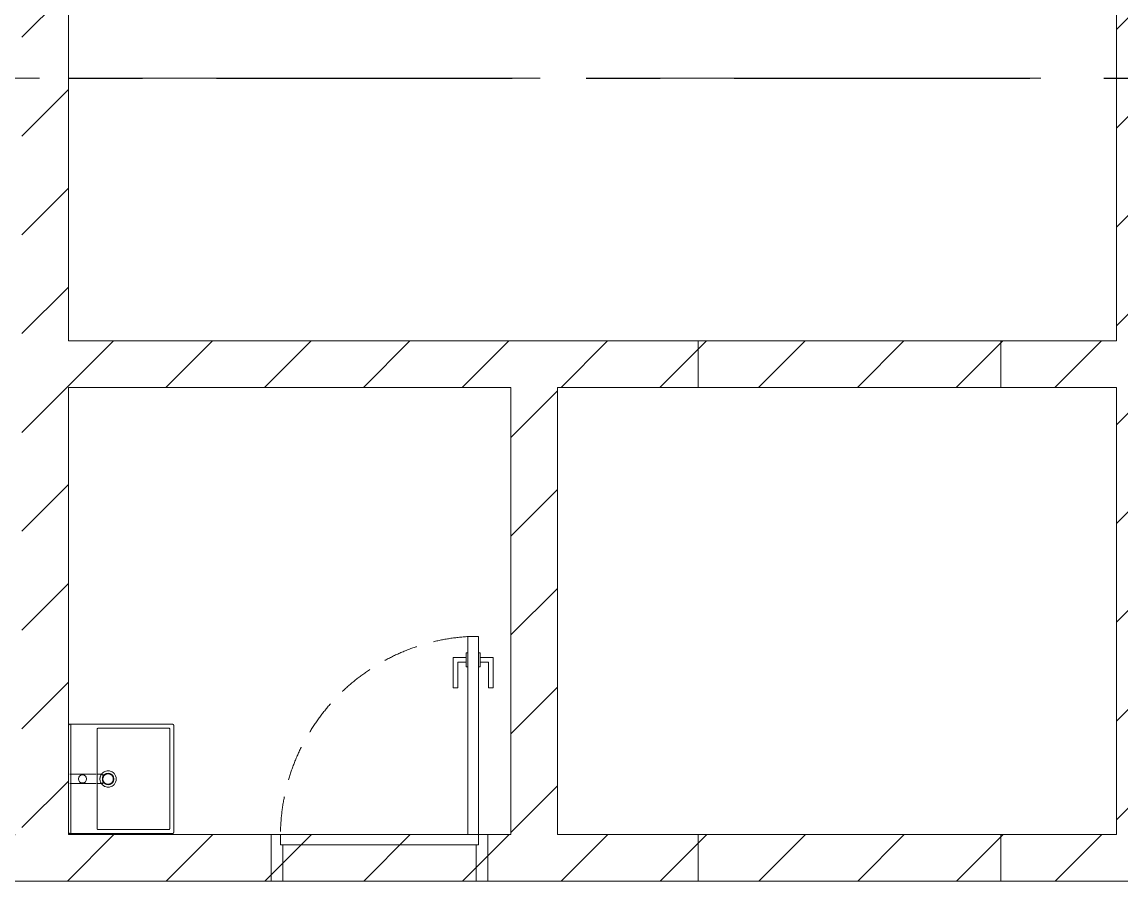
# Model space of a CAD drawing. Header units: millimetres. Extents: x -4000 to 187956, y -58990 to 162485.
# Drawn here: x 78350 to 83070, y 132002 to 135691 of the extents above; entities that cross this region are included whole.
import ezdxf

# ---------------------------------------------------------------- set-up
doc = ezdxf.new("R2010")
doc.units = ezdxf.units.MM
for name, pattern in [('Dash - 1_5mm', [225, 150, -75]), ('Grid Line', [2222.5, 1270, -317.5, 317.5, -317.5]), ('Grid Line 12_5mm', [2150, 1250, -300, 300, -300]), ('Overhead', [375, 225, -150])]:
    doc.linetypes.add(name, pattern=pattern)
for name, color, linetype, lineweight in [('A-DETL-GENF', 92, 'Continuous', 9), ('A-DETL-MEDM', 33, 'Continuous', 9), ('A-DOOR', 31, 'Continuous', 13), ('A-DOOR-FRAM', 31, 'Continuous', 13), ('A-WALL', 113, 'Continuous', 13), ('A-WALL-PATT', 111, 'Continuous', 13), ('P-SANR-FIXT', 6, 'Continuous', 9), ('S-GRID', 1, 'Continuous', 30)]:
    doc.layers.add(name, color=color, linetype=linetype, lineweight=lineweight)
pattern_1 = [(45, (0, 0), (-212.13203, 212.13203), [])]

# ---------------------------------------------------------------- blocks, each defined once
blk = doc.blocks.new('MP_DR_Single Swing_Miscellaneous - 2200x850_FR_SOLID CORE-328089-FFS - TANG 1')
at = {"layer": 'A-DOOR', "color": 174, "lineweight": 15}
for p, q in [((380, 950), (425, 950)), ((380, 880), (380, 950)), ((425, 950), (425, 880)), ((380, 100), (380, 820)), ((425, 820), (425, 100))]:
    blk.add_line(p, q, dxfattribs=at)
at = {"layer": 'A-DOOR', "lineweight": 9}
for p, q in [((317, 860), (372, 860)), ((317, 730), (317, 860)), ((372, 880), (380, 880)), ((372, 860), (372, 880)), ((372, 840), (372, 860)), ((372, 860), (372, 840)), ((380, 880), (380, 820)), ((425, 880), (433, 880)), ((425, 820), (425, 880)), ((433, 880), (433, 860)), ((433, 860), (433, 840)), ((433, 840), (433, 860)), ((433, 860), (488, 860)), ((488, 860), (488, 730)), ((337, 840), (337, 730)), ((372, 840), (337, 840)), ((372, 820), (372, 840)), ((380, 820), (372, 820)), ((433, 820), (425, 820)), ((433, 840), (433, 820)), ((468, 840), (433, 840)), ((468, 730), (468, 840)), ((337, 730), (317, 730)), ((488, 730), (468, 730))]:
    blk.add_line(p, q, dxfattribs=at)
at = {"layer": 'A-DOOR', "color": 163, "lineweight": 15}
for p, q in [((380, 820), (380, 880)), ((425, 880), (425, 820)), ((425, 100), (380, 100))]:
    blk.add_line(p, q, dxfattribs=at)
at = {"layer": 'A-DOOR', "linetype": 'Dash - 1_5mm', "lineweight": 9}
blk.add_arc((433.8, 92.8), 858.8, 93.5924, 179.5226, dxfattribs=at)
at = {"layer": 'A-DOOR-FRAM', "color": 91, "lineweight": 15}
for p, q in [((-465, 100), (380, 100)), ((-465, -100), (-465, 100)), ((425, 100), (465, 100)), ((465, 100), (465, -100)), ((465, -100), (-465, -100))]:
    blk.add_line(p, q, dxfattribs=at)
at = {"layer": 'A-DOOR-FRAM', "color": 81, "lineweight": 15}
for p, q in [((-465, 100), (-465, -100)), ((-425, 100), (-465, 100)), ((-425, 100), (-425, 55)), ((380, 100), (-425, 100)), ((-425, 100), (-425, 55)), ((380, 100), (425, 100)), ((425, 100), (465, 100)), ((425, 55), (425, 100)), ((425, 55), (425, 100)), ((465, 100), (465, -100)), ((-425, 55), (-415, 55)), ((-425, 55), (425, 55)), ((-415, 55), (-415, -100)), ((415, 55), (-415, 55)), ((-415, 55), (-415, -100)), ((415, -100), (415, 55)), ((415, 55), (425, 55)), ((415, -100), (415, 55)), ((-465, -100), (-415, -100)), ((-415, -100), (415, -100)), ((465, -100), (415, -100))]:
    blk.add_line(p, q, dxfattribs=at)
at = {"layer": 'A-DOOR-FRAM', "color": 71, "lineweight": 15}
blk.add_line((425, 100), (380, 100), dxfattribs=at)
blk = doc.blocks.new('M_Door-Opening - 1300x2200-337084-FFS - TANG 1')
at = {"layer": 'A-DETL-GENF', "linetype": 'Overhead'}
blk.add_line((641.8, 100), (-658.2, 100), dxfattribs=at)
at = {"layer": 'A-DETL-MEDM', "color": 75, "lineweight": 18}
for p, q in [((-658.2, 100), (-658.2, -100)), ((641.8, -100), (641.8, 100))]:
    blk.add_line(p, q, dxfattribs=at)
at = {"layer": 'A-DETL-MEDM', "linetype": 'Overhead'}
blk.add_line((-658.2, -100), (641.8, -100), dxfattribs=at)
blk = doc.blocks.new('basin - double basin with canbinet-V909-FFS - TANG 1')
at = {"layer": 'P-SANR-FIXT', "color": 253}
for p, q in [((235.6, 0), (-234.4, 0)), ((228.6, 0), (-227.4, 0)), ((20.4, -0.2), (-19.6, -0.3)), ((-19.6, -5), (-19.6, -10)), ((20.4, -10), (20.4, -5)), ((228.6, 0), (228.6, 0)), ((-217.1, -429.9), (-217, -126.9)), ((-217, -126.9), (-217.1, -429.9)), ((-212.5, -122.4), (213.6, -122.7)), ((213.6, -122.7), (-212.5, -122.4)), ((218.1, -127.2), (218.1, -430.2)), ((218.1, -430.2), (218.1, -127.2)), ((-19.3, -141.9), (-19.3, -147.7)), ((-19.3, -147.8), (-18.6, -147.8)), ((-18.5, -147.8), (-11.3, -147.8)), ((-17.9, -156.4), (-17.4, -155.7)), ((-8, -148.9), (-7.2, -148.6)), ((10.7, -147.7), (14.9, -147.7)), ((14.9, -147.7), (19.6, -147.7)), ((18.2, -183.3), (17.6, -184)), ((17.9, -156), (18.4, -156.8)), ((20, -147.7), (20.7, -147.7)), ((20.7, -147.6), (20.7, -143.2)), ((8, -190.9), (7.4, -191.1)), ((213.6, -434.7), (-212.6, -434.4)), ((-212.6, -434.4), (213.6, -434.7))]:
    blk.add_line(p, q, dxfattribs=at)
at = {"layer": 'P-SANR-FIXT', "color": 252}
for p, q in [((-234.4, 0), (235.6, 0)), ((-234.4, 0), (-234.4, -10)), ((-234.4, -7), (-234.4, -10)), ((-234.4, -10), (235.6, -10)), ((-19.6, -10), (-19.3, -118.5)), ((20.7, -118.5), (20.4, -10)), ((235.6, 0), (235.6, -10)), ((235.6, -10), (235.6, -7)), ((-217, -126.9), (-217.1, -429.9)), ((213.6, -122.7), (-212.5, -122.4)), ((-19.3, -122.5), (-19.3, -141)), ((20.7, -141.9), (20.7, -122.5)), ((218.1, -430.2), (218.1, -127.2)), ((-212.6, -434.4), (213.6, -434.7))]:
    blk.add_line(p, q, dxfattribs=at)
at = {"layer": 'P-SANR-FIXT', "color": 250}
for p, q in [((-234.4, 0), (-234.4, -10)), ((-234.4, -10), (-234.4, -445)), ((235.6, -10), (-234.4, -10)), ((235.6, -10), (235.6, 0)), ((235.6, -445), (235.6, -10)), ((-217.1, -429.9), (-217, -126.9)), ((-212.5, -122.4), (213.6, -122.7)), ((218.1, -127.2), (218.1, -430.2)), ((-21.1, -177.4), (-21.4, -176.5)), ((-227.4, -452), (228.6, -452)), ((213.6, -434.7), (-212.6, -434.4))]:
    blk.add_line(p, q, dxfattribs=at)
at = {"layer": 'P-SANR-FIXT', "color": 254}
for p, q in [((-18.9, -0.3), (-19.6, -0.3)), ((-13.7, -0.2), (-18.9, -0.3)), ((-9.6, -0.2), (-13.7, -0.2)), ((0.4, -0.2), (-9.6, -0.2)), ((10.4, -0.2), (0.4, -0.2)), ((17.7, -0.2), (10.4, -0.2)), ((20.4, -0.2), (17.7, -0.2)), ((-19.3, -147.8), (-18.6, -147.8)), ((-18.5, -147.8), (-11.3, -147.8)), ((-5.8, -147.8), (-4.5, -147.8)), ((-5.8, -147.8), (-4.5, -147.8)), ((-4.1, -147.8), (-0.9, -147.8)), ((-0.9, -147.8), (5.1, -147.8)), ((-0.9, -147.8), (0.7, -147.8)), ((0.7, -147.8), (5.1, -147.8)), ((5.9, -147.8), (7.2, -147.7)), ((10.7, -147.7), (14.9, -147.7)), ((14.9, -147.7), (19.6, -147.7)), ((20, -147.7), (20.7, -147.7))]:
    blk.add_line(p, q, dxfattribs=at)
at = {"layer": 'P-SANR-FIXT', "color": 90}
for p, q in [((-4.1, -147.8), (-0.9, -147.8)), ((5.9, -147.8), (7.2, -147.7))]:
    blk.add_line(p, q, dxfattribs=at)
at = {"layer": 'P-SANR-FIXT', "color": 252, "flags": 128}
for points in [[(-227.4, 0), (-227.7, 0), (-228, 0), (-228.3, -0.1), (-228.5, -0.1), (-228.8, -0.1), (-229.1, -0.2), (-229.4, -0.3), (-229.6, -0.4), (-229.9, -0.4), (-230.2, -0.6), (-230.4, -0.7), (-230.7, -0.8), (-230.9, -0.9), (-231.2, -1.1), (-231.4, -1.2), (-231.6, -1.4), (-231.8, -1.6), (-232, -1.7), (-232.3, -1.9), (-232.5, -2.1), (-232.6, -2.3), (-232.8, -2.5), (-233, -2.8), (-233.2, -3), (-233.3, -3.2), (-233.5, -3.5), (-233.6, -3.7), (-233.7, -4), (-233.9, -4.2), (-234, -4.5), (-234.1, -4.7), (-234.1, -5), (-234.2, -5.3), (-234.3, -5.5), (-234.3, -5.8), (-234.4, -6.1), (-234.4, -6.4), (-234.4, -6.6), (-234.4, -6.9), (-234.4, -7)], [(235.6, -7), (235.6, -6.7), (235.5, -6.4), (235.5, -6.2), (235.5, -5.9), (235.4, -5.6), (235.4, -5.3), (235.3, -5.1), (235.2, -4.8), (235.1, -4.5), (235, -4.3), (234.9, -4), (234.8, -3.8), (234.6, -3.5), (234.5, -3.3), (234.3, -3), (234.2, -2.8), (234, -2.6), (233.8, -2.4), (233.6, -2.2), (233.4, -2), (233.2, -1.8), (233, -1.6), (232.8, -1.4), (232.6, -1.3), (232.3, -1.1), (232.1, -1), (231.9, -0.8), (231.6, -0.7), (231.4, -0.6), (231.1, -0.5), (230.8, -0.4), (230.6, -0.3), (230.3, -0.2), (230, -0.2), (229.8, -0.1), (229.5, -0.1), (229.2, 0), (228.9, 0), (228.6, 0)], [(-22.4, -169.9), (-22.4, -169), (-22.3, -168.1), (-22.2, -167.2), (-22.1, -166.3), (-21.9, -165.4), (-21.7, -164.5), (-21.5, -163.6), (-21.2, -162.8), (-20.9, -161.9), (-20.6, -161.1), (-20.2, -160.3), (-19.8, -159.5), (-19.4, -158.7), (-18.9, -157.9), (-18.4, -157.2), (-17.9, -156.4)], [(-21.4, -176.5), (-21.6, -175.7), (-21.8, -174.8), (-22, -173.9), (-22.1, -173), (-22.3, -172.1), (-22.3, -171.2), (-22.4, -170.3), (-22.4, -169.9)], [(-14.5, -186.9), (-15.2, -186.3), (-15.8, -185.7), (-16.5, -185.1), (-17.1, -184.4), (-17.6, -183.7), (-18.2, -183), (-18.7, -182.2), (-19.2, -181.5), (-19.6, -180.7), (-20, -179.9), (-20.4, -179.1), (-20.8, -178.2), (-21.1, -177.4)], [(-17.4, -155.7), (-16.8, -155), (-16.2, -154.4), (-15.5, -153.7), (-14.9, -153.1), (-14.2, -152.5), (-13.5, -152), (-12.8, -151.4), (-12, -150.9), (-11.3, -150.5), (-10.5, -150), (-9.7, -149.6), (-8.9, -149.2), (-8, -148.9)], [(-7.2, -148.6), (-6.3, -148.3), (-5.5, -148.1), (-4.6, -147.9), (-3.7, -147.7), (-2.8, -147.5), (-1.9, -147.4), (-1, -147.4)], [(1.7, -147.4), (2.6, -147.5), (3.5, -147.6), (4.4, -147.8), (5.2, -147.9), (6.1, -148.2), (7, -148.4), (7.8, -148.7), (8.7, -149), (9.5, -149.4), (10.3, -149.8), (11.1, -150.2), (11.9, -150.7)], [(14.8, -152.8), (15.5, -153.4), (16.1, -154), (16.7, -154.7), (17.3, -155.3), (17.9, -156)], [(17.6, -184), (17, -184.7), (16.4, -185.4), (15.8, -186), (15.1, -186.6)], [(20.9, -178.6), (20.5, -179.4), (20.1, -180.2), (19.7, -181), (19.2, -181.8), (18.7, -182.6), (18.2, -183.3)], [(18.4, -156.8), (18.9, -157.5), (19.4, -158.3), (19.9, -159), (20.3, -159.8), (20.7, -160.6)], [(22.1, -164.9), (22.3, -165.8), (22.4, -166.7), (22.5, -167.6), (22.6, -168.5), (22.6, -169.4), (22.6, -169.9)], [(22.6, -169.9), (22.6, -170.8), (22.6, -171.7), (22.5, -172.5), (22.3, -173.4), (22.2, -174.3)], [(-2.3, -192.2), (-3.2, -192.1), (-4.1, -192), (-5, -191.8), (-5.9, -191.5), (-6.7, -191.3), (-7.6, -191), (-8.4, -190.7), (-9.2, -190.3), (-10, -189.9), (-10.8, -189.5), (-11.6, -189)], [(7.4, -191.1), (6.6, -191.4), (5.7, -191.7), (4.8, -191.9), (4, -192), (3.1, -192.2), (2.2, -192.3)], [(11.5, -189.3), (10.7, -189.7), (9.9, -190.1), (9.1, -190.5), (8.3, -190.8), (8, -190.9)]]:
    blk.add_lwpolyline(points, dxfattribs=at)
at = {"layer": 'P-SANR-FIXT', "color": 250, "flags": 128}
for points in [[(-217, -126.9), (-217, -126.7), (-217, -126.5), (-217, -126.3), (-216.9, -126.2), (-216.9, -126), (-216.9, -125.8), (-216.8, -125.6), (-216.8, -125.5), (-216.7, -125.3), (-216.7, -125.1), (-216.6, -125), (-216.5, -124.8), (-216.4, -124.6), (-216.3, -124.5), (-216.2, -124.3), (-216.1, -124.2), (-216, -124), (-215.9, -123.9), (-215.8, -123.8), (-215.6, -123.6), (-215.5, -123.5), (-215.4, -123.4), (-215.2, -123.3), (-215.1, -123.2), (-214.9, -123.1), (-214.8, -123), (-214.6, -122.9), (-214.5, -122.8), (-214.3, -122.8), (-214.1, -122.7), (-214, -122.6), (-213.8, -122.6), (-213.6, -122.5), (-213.4, -122.5), (-213.3, -122.4), (-213.1, -122.4), (-212.9, -122.4), (-212.7, -122.4), (-212.6, -122.4), (-212.5, -122.4)], [(213.6, -122.7), (213.8, -122.7), (214, -122.7), (214.2, -122.7), (214.4, -122.7), (214.5, -122.8), (214.7, -122.8), (214.9, -122.8), (215.1, -122.9), (215.2, -123), (215.4, -123), (215.6, -123.1), (215.7, -123.2), (215.9, -123.3), (216, -123.4), (216.2, -123.4), (216.3, -123.6), (216.5, -123.7), (216.6, -123.8), (216.7, -123.9), (216.9, -124), (217, -124.2), (217.1, -124.3), (217.2, -124.4), (217.3, -124.6), (217.4, -124.7), (217.5, -124.9), (217.6, -125), (217.7, -125.2), (217.8, -125.4), (217.8, -125.5), (217.9, -125.7), (217.9, -125.9), (218, -126), (218, -126.2), (218.1, -126.4), (218.1, -126.6), (218.1, -126.8), (218.1, -126.9), (218.1, -127.1), (218.1, -127.2)], [(23.8, -169.8), (23.8, -168.9), (23.7, -167.9), (23.7, -167), (23.5, -166), (23.4, -165.1), (23.1, -164.2), (22.9, -163.2), (22.6, -162.3), (22.3, -161.4), (21.9, -160.6), (21.6, -159.7), (21.1, -158.8), (20.7, -158), (20.2, -157.2), (19.7, -156.4), (19.1, -155.6), (18.5, -154.9), (17.9, -154.1), (17.3, -153.4), (16.6, -152.8), (15.9, -152.1), (15.2, -151.5), (14.5, -150.9), (13.7, -150.3), (12.9, -149.8), (12.1, -149.3), (11.3, -148.9), (10.4, -148.4), (9.6, -148), (8.7, -147.7), (7.8, -147.3), (6.9, -147), (6, -146.8), (5, -146.6), (4.1, -146.4), (3.2, -146.3), (2.2, -146.1), (1.3, -146.1), (0.3, -146.1), (-0.6, -146.1), (-1.6, -146.1), (-2.5, -146.2), (-3.5, -146.3), (-4.4, -146.5), (-5.3, -146.7), (-6.3, -146.9), (-7.2, -147.2), (-8.1, -147.5), (-8.9, -147.8), (-9.8, -148.2), (-10.7, -148.6), (-11.5, -149.1), (-12.3, -149.5), (-13.1, -150.1), (-13.9, -150.6), (-14.7, -151.2), (-15.4, -151.8), (-16.1, -152.4), (-16.8, -153.1), (-17.5, -153.8), (-18.1, -154.5), (-18.7, -155.2), (-19.2, -156), (-19.8, -156.8), (-20.3, -157.6), (-20.8, -158.4), (-21.2, -159.2), (-21.6, -160.1), (-22, -161), (-22.3, -161.8), (-22.6, -162.8), (-22.9, -163.7), (-23.1, -164.6), (-23.3, -165.5), (-23.5, -166.5), (-23.6, -167.4), (-23.6, -168.3), (-23.7, -169.3), (-23.7, -169.8)], [(-23.7, -169.8), (-23.7, -170.8), (-23.6, -171.7), (-23.5, -172.7), (-23.4, -173.6), (-23.2, -174.5), (-23, -175.5), (-22.8, -176.4), (-22.5, -177.3), (-22.2, -178.2), (-21.8, -179.1), (-21.4, -179.9), (-21, -180.8), (-20.6, -181.6), (-20.1, -182.4), (-19.5, -183.2), (-19, -184), (-18.4, -184.7), (-17.8, -185.5), (-17.2, -186.2), (-16.5, -186.9), (-15.8, -187.5), (-15.1, -188.1), (-14.3, -188.7), (-13.6, -189.3), (-12.8, -189.8), (-12, -190.3), (-11.1, -190.8), (-10.3, -191.2), (-9.4, -191.6), (-8.5, -192), (-7.7, -192.3), (-6.7, -192.6), (-5.8, -192.8), (-4.9, -193), (-4, -193.2), (-3, -193.4), (-2.1, -193.5), (-1.1, -193.5), (-0.2, -193.6), (0.8, -193.6), (1.7, -193.5), (2.7, -193.4), (3.6, -193.3), (4.5, -193.1), (5.5, -192.9), (6.4, -192.7), (7.3, -192.4), (8.2, -192.1), (9.1, -191.8), (10, -191.4), (10.8, -191), (11.6, -190.6), (12.5, -190.1), (13.3, -189.6), (14, -189), (14.8, -188.4), (15.5, -187.8), (16.2, -187.2), (16.9, -186.5), (17.6, -185.9), (18.2, -185.1), (18.8, -184.4), (19.4, -183.6), (19.9, -182.9), (20.4, -182.1), (20.9, -181.2), (21.3, -180.4), (21.7, -179.5), (22.1, -178.7), (22.5, -177.8), (22.8, -176.9), (23, -176), (23.2, -175), (23.4, -174.1), (23.6, -173.2), (23.7, -172.2), (23.8, -171.3), (23.8, -170.3), (23.8, -169.8)], [(-11.6, -189), (-12.4, -188.6), (-13.1, -188), (-13.8, -187.5), (-14.5, -186.9)], [(-1, -147.4), (-0.1, -147.4), (0.8, -147.4), (1.7, -147.4)], [(15.1, -186.6), (14.5, -187.2), (13.8, -187.8), (13, -188.3), (12.3, -188.8), (11.5, -189.3)], [(11.9, -150.7), (12.6, -151.2), (13.4, -151.7), (14.1, -152.2), (14.8, -152.8)], [(20.7, -160.6), (21, -161.5), (21.3, -162.3), (21.6, -163.2), (21.9, -164), (22.1, -164.9)], [(22.2, -174.3), (22, -175.2), (21.8, -176.1), (21.5, -176.9), (21.2, -177.8), (20.9, -178.6)], [(2.2, -192.3), (1.3, -192.3), (0.4, -192.4), (-0.5, -192.3), (-1.4, -192.3), (-2.3, -192.2)], [(-234.4, -445), (-234.4, -445.3), (-234.4, -445.6), (-234.4, -445.8), (-234.3, -446.1), (-234.3, -446.4), (-234.2, -446.7), (-234.2, -446.9), (-234.1, -447.2), (-234, -447.5), (-233.9, -447.7), (-233.8, -448), (-233.6, -448.2), (-233.5, -448.5), (-233.4, -448.7), (-233.2, -449), (-233, -449.2), (-232.9, -449.4), (-232.7, -449.6), (-232.5, -449.8), (-232.3, -450), (-232.1, -450.2), (-231.9, -450.4), (-231.7, -450.6), (-231.4, -450.7), (-231.2, -450.9), (-231, -451), (-230.7, -451.2), (-230.5, -451.3), (-230.2, -451.4), (-230, -451.5), (-229.7, -451.6), (-229.4, -451.7), (-229.2, -451.8), (-228.9, -451.8), (-228.6, -451.9), (-228.3, -451.9), (-228.1, -452), (-227.8, -452), (-227.5, -452), (-227.4, -452)], [(-212.6, -434.4), (-212.8, -434.4), (-212.9, -434.4), (-213.1, -434.4), (-213.3, -434.4), (-213.5, -434.3), (-213.6, -434.3), (-213.8, -434.2), (-214, -434.2), (-214.2, -434.1), (-214.3, -434.1), (-214.5, -434), (-214.7, -433.9), (-214.8, -433.8), (-215, -433.7), (-215.1, -433.6), (-215.3, -433.5), (-215.4, -433.4), (-215.5, -433.3), (-215.7, -433.2), (-215.8, -433.1), (-215.9, -432.9), (-216, -432.8), (-216.2, -432.6), (-216.3, -432.5), (-216.4, -432.3), (-216.5, -432.2), (-216.5, -432), (-216.6, -431.9), (-216.7, -431.7), (-216.8, -431.5), (-216.8, -431.4), (-216.9, -431.2), (-216.9, -431), (-217, -430.9), (-217, -430.7), (-217, -430.5), (-217.1, -430.3), (-217.1, -430.1), (-217.1, -430), (-217.1, -429.9)], [(218.1, -430.2), (218.1, -430.3), (218.1, -430.5), (218.1, -430.7), (218, -430.9), (218, -431.1), (218, -431.2), (217.9, -431.4), (217.9, -431.6), (217.8, -431.8), (217.7, -431.9), (217.7, -432.1), (217.6, -432.2), (217.5, -432.4), (217.4, -432.6), (217.3, -432.7), (217.2, -432.9), (217.1, -433), (217, -433.1), (216.9, -433.3), (216.7, -433.4), (216.6, -433.5), (216.5, -433.6), (216.3, -433.7), (216.2, -433.9), (216, -434), (215.9, -434), (215.7, -434.1), (215.6, -434.2), (215.4, -434.3), (215.2, -434.4), (215.1, -434.4), (214.9, -434.5), (214.7, -434.5), (214.5, -434.6), (214.4, -434.6), (214.2, -434.6), (214, -434.6), (213.8, -434.7), (213.6, -434.7), (213.6, -434.7)], [(228.6, -452), (228.8, -452), (229.1, -452), (229.4, -451.9), (229.7, -451.9), (230, -451.9), (230.2, -451.8), (230.5, -451.7), (230.8, -451.6), (231, -451.6), (231.3, -451.4), (231.5, -451.3), (231.8, -451.2), (232, -451.1), (232.3, -450.9), (232.5, -450.8), (232.7, -450.6), (233, -450.4), (233.2, -450.3), (233.4, -450.1), (233.6, -449.9), (233.8, -449.7), (234, -449.5), (234.1, -449.2), (234.3, -449), (234.5, -448.8), (234.6, -448.5), (234.7, -448.3), (234.9, -448), (235, -447.8), (235.1, -447.5), (235.2, -447.3), (235.3, -447), (235.3, -446.7), (235.4, -446.5), (235.5, -446.2), (235.5, -445.9), (235.5, -445.6), (235.6, -445.4), (235.6, -445.1), (235.6, -445)]]:
    blk.add_lwpolyline(points, dxfattribs=at)
at = {"layer": 'P-SANR-FIXT', "color": 250}
for centre, radius, start, end in [((0.5, -60.1), 17.5, 0, 180), ((0.5, -60.1), 17.5, 180, 0), ((-212.5, -126.9), 4.5, 141.4052, 179.9876), ((-212.5, -126.9), 4.5, 141.4052, 179.9876), ((-212.5, -126.9), 4.5, 141.4052, 179.9876), ((-212.5, -126.9), 4.5, 89.9619, 128.5444), ((-212.5, -126.9), 4.5, 89.9619, 128.5444), ((-212.5, -126.9), 4.5, 89.9619, 128.5444), ((213.6, -127.2), 4.5, 359.9926, 89.9619), ((213.6, -127.2), 4.5, 359.9926, 89.9619), ((213.6, -127.2), 4.5, 359.9926, 89.9619), ((0.1, -169.9), 24.5, 0, 180), ((0.1, -169.9), 24.5, 0, 180), ((0.1, -169.9), 24.5, 145.4331, 180), ((0.1, -169.9), 24.5, 180, 0), ((0.1, -169.9), 24.5, 180, 360), ((0.1, -169.9), 24.5, 180, 214.5669), ((0.1, -169.9), 24.5, 109.3655, 142.3157), ((0.1, -169.9), 24.5, 217.6843, 250.6345), ((0.1, -169.9), 24.5, 72.833, 107.167), ((0.1, -169.9), 24.5, 54, 70.6345), ((0.1, -169.9), 24.5, 289.3655, 322.3157), ((0.1, -169.9), 24.5, 0, 34.5669), ((0.1, -169.9), 24.5, 325.4331, 360), ((0.1, -169.9), 24.5, 0.1228, 30.1228), ((0.1, -169.9), 24.5, 330.1228, 0.1228), ((0.1, -169.9), 24.5, 263.8597, 287.167), ((-212.6, -429.9), 4.5, 179.9876, 269.9665), ((-212.6, -429.9), 4.5, 179.9876, 269.9665), ((-212.6, -429.9), 4.5, 179.9876, 269.9665), ((213.6, -430.2), 4.5, 269.9665, 308.5491), ((213.6, -430.2), 4.5, 269.9665, 308.5491), ((213.6, -430.2), 4.5, 269.9665, 308.5491), ((213.6, -430.2), 4.5, 321.41, 359.9926), ((213.6, -430.2), 4.5, 321.41, 359.9926), ((213.6, -430.2), 4.5, 321.41, 359.9926)]:
    blk.add_arc(centre, radius, start, end, dxfattribs=at)
at = {"layer": 'P-SANR-FIXT', "color": 252}
for centre, radius, start, end in [((0.5, -60.1), 17.5, 360, 180), ((0.5, -60.1), 17.5, 180, 360), ((-212.5, -126.9), 4.5, 128.5444, 141.4052), ((-212.5, -126.9), 4.5, 128.5444, 141.4052), ((-212.5, -126.9), 4.5, 128.5444, 141.4052), ((0.1, -169.9), 35, 47.3412, 165.1228), ((0.1, -169.9), 35, 165.8015, 180.1228), ((0.1, -169.9), 35, 180.1228, 185.3281), ((0.1, -169.9), 35, 185.8901, 194.3663), ((0.1, -169.9), 35, 195.1228, 225.1228), ((0.1, -169.9), 24.5, 144.9788, 180), ((0.1, -169.9), 24.5, 165.1228, 179.9985), ((0.1, -169.9), 24.5, 180, 251.5152), ((0.1, -169.9), 24.5, 180.1228, 195.0027), ((0.1, -169.9), 24.5, 150.1228, 164.994), ((0.1, -169.9), 24.5, 195.1228, 210.0072), ((0.1, -169.9), 22.5, 163.1358, 179.869), ((0.1, -169.9), 22.5, 182.4178, 196.8642), ((0.1, -169.9), 24.5, 144.7124, 149.9883), ((0.1, -169.9), 24.5, 210.1228, 225.0128), ((0.1, -169.9), 24.5, 135.1228, 143.434), ((0.1, -169.9), 24.5, 108.8263, 143.3821), ((0.1, -169.9), 22.5, 110.8771, 141.2374), ((0.1, -169.9), 24.5, 120.1228, 134.8575), ((0.1, -169.9), 24.5, 225.168, 240.1228), ((0.1, -169.9), 24.5, 108.5658, 119.874), ((0.1, -169.9), 24.5, 37.5889, 105), ((0.1, -169.9), 24.5, 90.1228, 104.8786), ((0.1, -169.9), 24.5, 75.1228, 89.8745), ((0.1, -169.9), 22.5, 72.5914, 90), ((0.1, -169.9), 24.5, 60.1228, 74.861), ((0.1, -169.9), 24.5, 71.0433, 72), ((0.1, -169.9), 24.5, 288.9484, 323.3821), ((0.1, -169.9), 24.5, 45.1228, 59.8336), ((0.1, -169.9), 24.5, 300.1437, 323.3271), ((0.1, -169.9), 22.5, 306, 321.6532), ((0.1, -169.9), 24.5, 37.6843, 54), ((0.1, -169.9), 24.5, 37.8469, 45.0131), ((0.1, -169.9), 24.5, 360, 36.4477), ((0.1, -169.9), 24.5, 30.1228, 36.4649), ((0.1, -169.9), 24.5, 324.9788, 360), ((0.1, -169.9), 24.5, 325.2681, 329.9887), ((0.1, -169.9), 24.5, 0.1228, 30.1228), ((0.1, -169.9), 24.5, 330.1228, 0.1228), ((0.1, -169.9), 22.5, 2.4541, 16.8642), ((0.1, -169.9), 22.5, 343.1358, 0), ((0.1, -169.9), 35, 15.1228, 45.1228), ((0.1, -169.9), 35, 315.1228, 345.1228), ((0.1, -169.9), 35, 0.1228, 14.12), ((0.1, -169.9), 35, 345.5387, 354.0146), ((0.1, -169.9), 35, 354.5657, 0.1228), ((0.1, -169.9), 35, 226.7292, 236.8813), ((0.1, -169.9), 35, 237.2268, 255.1228), ((0.1, -169.9), 24.5, 240.1405, 251.6898), ((0.1, -169.9), 35, 256.2734, 283.1647), ((0.1, -169.9), 24.5, 252.833, 260.5764), ((0.1, -169.9), 24.5, 255, 285), ((0.1, -169.9), 24.5, 255.127, 285.1228), ((0.1, -169.9), 24.5, 289.0792, 300.1228), ((0.1, -169.9), 35, 285.1228, 302.9315), ((0.1, -169.9), 35, 303.2747, 313.4278), ((213.6, -430.2), 4.5, 308.5491, 321.41), ((213.6, -430.2), 4.5, 308.5491, 321.41), ((213.6, -430.2), 4.5, 308.5491, 321.41)]:
    blk.add_arc(centre, radius, start, end, dxfattribs=at)
at = {"layer": 'P-SANR-FIXT', "color": 253}
for radius, start, end in [(35, 123.8714, 165.1228), (35, 165.8015, 180.1228), (35, 180.1228, 185.3281), (35, 185.8901, 194.3663), (35, 195.1228, 225.1228), (24.5, 165.1228, 179.9985), (24.5, 180.1228, 195.0027), (24.5, 150.1228, 164.994), (24.5, 195.1228, 210.0072), (22.5, 145.7461, 163.1358), (22.5, 196.8642, 216), (24.5, 144.7124, 149.9883), (24.5, 210.1228, 225.0128), (24.5, 135.1228, 143.434), (22.5, 216.0544, 249.6387), (24.5, 120.1228, 134.8575), (24.5, 225.168, 240.1228), (24.5, 108.5658, 119.874), (22.5, 90, 106.6758), (24.5, 90.1228, 104.8786), (24.5, 75.1228, 89.8745), (24.5, 60.1228, 74.861), (22.5, 36.4671, 72), (22.5, 288, 306), (24.5, 45.1228, 59.8336), (24.5, 300.1437, 323.3271), (24.5, 37.8469, 45.0131), (22.5, 16.8642, 36), (22.5, 325.5068, 343.1358), (24.5, 30.1228, 36.4649), (24.5, 325.2681, 329.9887), (35, 47.3412, 53.5802), (35, 15.1228, 45.1228), (35, 315.1228, 345.1228), (35, 0.1228, 14.12), (35, 345.5387, 354.0146), (35, 354.5657, 0.1228), (35, 226.7292, 236.8813), (35, 237.2268, 255.1228), (24.5, 240.1405, 251.6898), (35, 256.2734, 283.1647), (22.5, 252.1504, 286.5724), (24.5, 255.127, 285.1228), (24.5, 288, 288.9567), (24.5, 289.0792, 300.1228), (35, 285.1228, 302.9315), (35, 303.2747, 313.4278)]:
    blk.add_arc((0.1, -169.9), radius, start, end, dxfattribs=at)
at = {"layer": 'P-SANR-FIXT', "color": 254}
for start, end in [(113.308, 118.5805), (106.1447, 112.9326), (98.2181, 105.1228), (90.1228, 97.5542), (81.1196, 88.9828), (72.8768, 80.4113), (65.3368, 72.2267), (60.1228, 64.8662), (55.1133, 59.0696)]:
    blk.add_arc((0.1, -169.9), 35, start, end, dxfattribs=at)
blk = doc.blocks.new('CMF2_NHAXUONG_A_rvt-1-FFS - TANG 1')
at = {"layer": 'A-WALL-PATT', "lineweight": 9}
h = blk.add_hatch(dxfattribs=at)
h.set_pattern_fill('FP_12', color=250, style=0, pattern_type=2)
h.set_pattern_definition(pattern_1)
h.paths.add_polyline_path([(78550, 132202.1), (78550, 140699.6), (78350, 140699.6), (78350, 132202.1)])
h = blk.add_hatch(dxfattribs=at)
h.set_pattern_fill('FP_12', color=250, style=0, pattern_type=2)
h.set_pattern_definition(pattern_1)
h.paths.add_polyline_path([(83050, 132202.1), (83250, 132202.1), (83250, 135799.8), (83050, 135799.8), (83050, 132740.2)])
h = blk.add_hatch(dxfattribs=at)
h.set_pattern_fill('FP_12', color=250, style=0, pattern_type=2)
h.set_pattern_definition(pattern_1)
h.paths.add_polyline_path([(80450, 134122.1), (83050, 134122.1), (83050, 134322.1), (78550, 134322.1), (78550, 134122.1), (79918.5, 134122.1)])
h = blk.add_hatch(dxfattribs=at)
h.set_pattern_fill('FP_12', color=250, style=0, pattern_type=2)
h.set_pattern_definition(pattern_1)
h.paths.add_polyline_path([(80650, 132202.1), (80650, 134122.1), (80450, 134122.1), (80450, 132202.1)])
h = blk.add_hatch(dxfattribs=at)
h.set_pattern_fill('FP_12', color=250, style=0, pattern_type=2)
h.set_pattern_definition(pattern_1)
h.paths.add_polyline_path([(78784.8, 132002.1), (84600, 132002.1), (84600, 132202.1), (67749.8, 132202.1), (67749.8, 132002.1), (77651, 132002.1)])
at = {"layer": 'A-WALL', "color": 50, "lineweight": 15}
for p, q in [((78550, 134322.1), (78550, 135799.8)), ((83050, 135799.8), (83050, 134322.1)), ((83050, 134322.1), (78550, 134322.1)), ((78550, 132202.1), (78550, 134122.1)), ((78550, 134122.1), (80450, 134122.1)), ((80450, 134122.1), (80450, 132202.1)), ((80650, 134122.1), (83050, 134122.1)), ((80650, 132202.1), (80650, 134122.1)), ((83050, 134122.1), (83050, 132202.1)), ((80450, 132202.1), (78550, 132202.1)), ((83050, 132202.1), (80650, 132202.1)), ((76774.1, 132002.1), (84600, 132002.1))]:
    blk.add_line(p, q, dxfattribs=at)
at = {"layer": 'A-WALL', "color": 35, "lineweight": 15}
for p, q in [((78550, 134322.1), (78550, 135799.8)), ((83050, 135799.8), (83050, 134322.1)), ((81253.7, 134322.1), (78550, 134322.1)), ((81253.7, 134322.1), (81253.7, 134122.1)), ((82553.7, 134322.1), (81253.7, 134322.1)), ((82553.7, 134122.1), (82553.7, 134322.1)), ((83050, 134322.1), (82553.7, 134322.1)), ((78550, 132675.7), (78550, 134122.1)), ((78550, 134122.1), (80450, 134122.1)), ((80450, 134122.1), (80450, 132202.1)), ((80650, 134122.1), (81253.7, 134122.1)), ((80650, 132202.1), (80650, 134122.1)), ((81253.7, 134122.1), (82553.7, 134122.1)), ((82553.7, 134122.1), (83050, 134122.1)), ((83050, 134122.1), (83050, 132202.1)), ((78550, 132202.1), (78550, 132205.7)), ((79420, 132202.1), (78550, 132202.1)), ((80350, 132202.1), (79420, 132202.1)), ((79420, 132002.1), (79420, 132202.1)), ((80450, 132202.1), (80350, 132202.1)), ((80350, 132002.1), (80350, 132202.1)), ((81253.7, 132202.1), (80650, 132202.1)), ((82553.7, 132202.1), (81253.7, 132202.1)), ((81253.7, 132202.1), (81253.7, 132002.1)), ((83050, 132202.1), (82553.7, 132202.1)), ((82553.7, 132002.1), (82553.7, 132202.1)), ((76774.1, 132002.1), (79420, 132002.1)), ((79420, 132002.1), (80350, 132002.1)), ((80350, 132002.1), (81253.7, 132002.1)), ((81253.7, 132002.1), (82553.7, 132002.1)), ((82553.7, 132002.1), (84600, 132002.1))]:
    blk.add_line(p, q, dxfattribs=at)
at = {"layer": 'A-WALL', "color": 53, "lineweight": 15}
for p, q in [((81253.7, 134322.1), (81253.7, 134122.1)), ((82553.7, 134122.1), (82553.7, 134322.1)), ((78550, 132668.7), (78550, 132675.7)), ((78550, 132205.7), (78550, 132212.7)), ((79420, 132202.1), (79420, 132002.1)), ((80350, 132002.1), (80350, 132202.1)), ((81253.7, 132202.1), (81253.7, 132002.1)), ((82553.7, 132002.1), (82553.7, 132202.1))]:
    blk.add_line(p, q, dxfattribs=at)
at = {"layer": 'A-WALL', "color": 71, "lineweight": 15}
blk.add_line((78550, 132212.7), (78550, 132668.7), dxfattribs=at)
at = {"layer": 'S-GRID', "linetype": 'Grid Line 12_5mm', "lineweight": 9}
blk.add_line((-824.3, 135450), (183641.1, 135450), dxfattribs=at)
at = {"layer": 'A-DOOR', "color": 250, "lineweight": 9, "rotation": 180}
blk.add_blockref('M_Door-Opening - 1300x2200-337084-FFS - TANG 1', (81895.5, 134222.1), dxfattribs=at)
at = {"layer": 'A-DOOR', "color": 250, "lineweight": 9}
for name, p in [('MP_DR_Single Swing_Miscellaneous - 2200x850_FR_SOLID CORE-328089-FFS - TANG 1', (79885, 132102.1)), ('M_Door-Opening - 1300x2200-337084-FFS - TANG 1', (81911.9, 132102.1))]:
    blk.add_blockref(name, p, dxfattribs=at)
at = {"layer": 'P-SANR-FIXT', "color": 250, "lineweight": 9, "rotation": 89.9999999999999}
blk.add_blockref('basin - double basin with canbinet-V909-FFS - TANG 1', (78550, 132440.1), dxfattribs=at)

msp = doc.modelspace()

# ---------------------------------------------------------------- block references
at = {"lineweight": 5}
msp.add_blockref('CMF2_NHAXUONG_A_rvt-1-FFS - TANG 1', (0, 0), dxfattribs=at)

# ---------------------------------------------------------------- next in the draw order: linework, layer by layer
at = {"layer": 'S-GRID', "linetype": 'Grid Line'}
msp.add_line((-824.3, 135450), (183641.1, 135450), dxfattribs=at)

doc.saveas('drawing.dxf')
